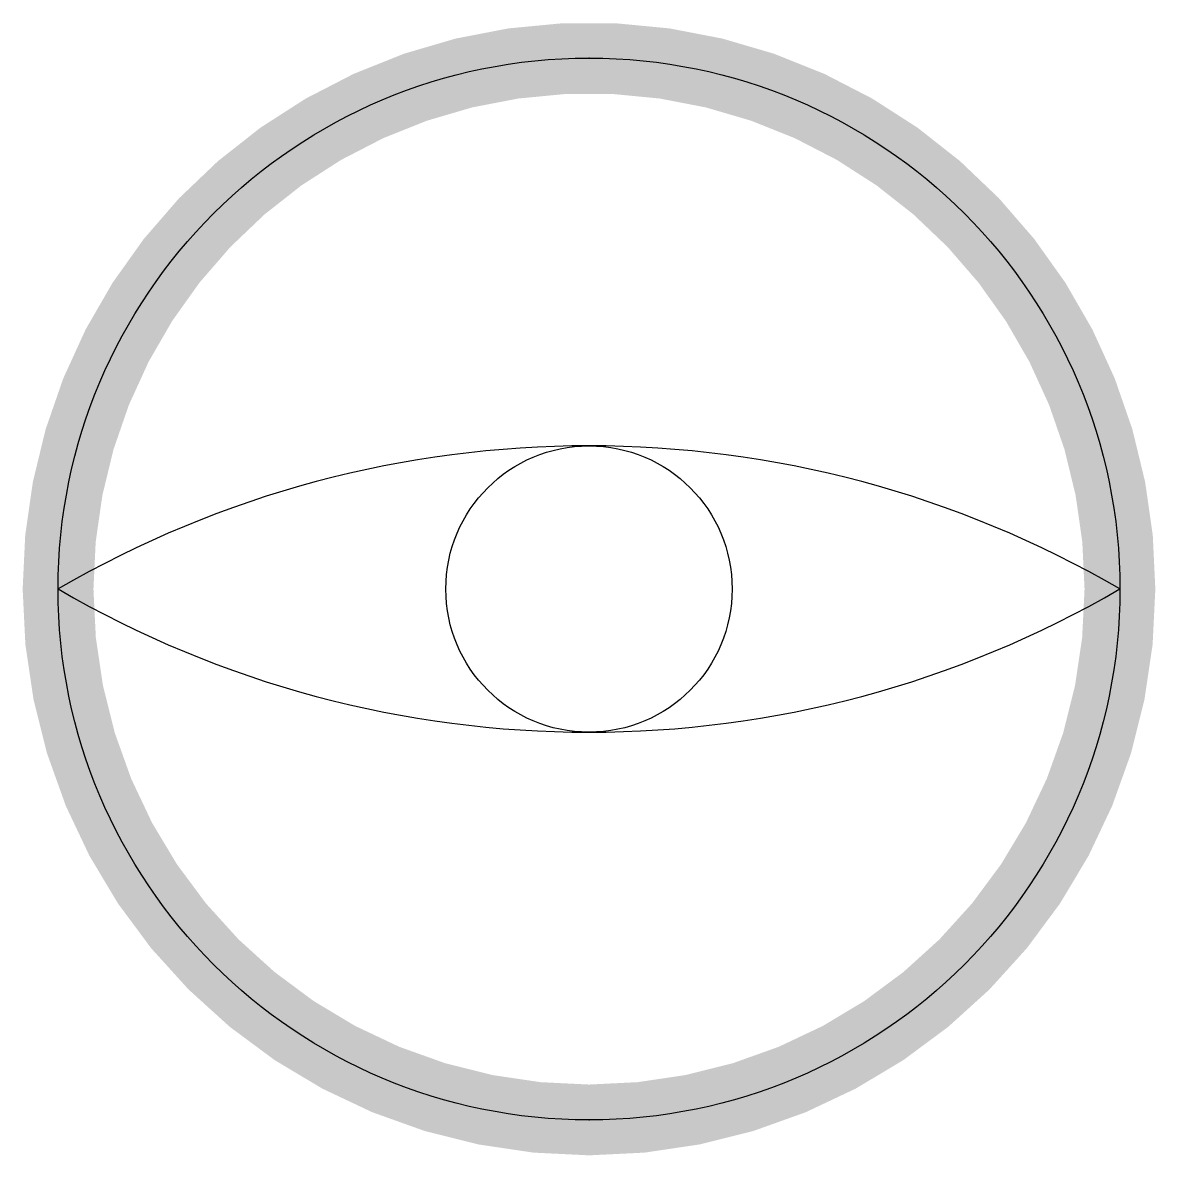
# Model space of a CAD drawing. Extents: x -160 to 160, y -160 to 160.
import ezdxf
from ezdxf.enums import TextEntityAlignment as Align

# ---------------------------------------------------------------- set-up
doc = ezdxf.new("R2010")
doc.units = 0
doc.header["$LTSCALE"] = 1000
doc.header["$MEASUREMENT"] = 0
doc.layers.add('EQUIP-安防', color=3, linetype='Continuous')
doc.styles.add('_TEL_DIM', font='SIMPLEX', dxfattribs={"width": 0.8, "height": 3.5, "bigfont": 'HZTXT'})

# ---------------------------------------------------------------- blocks, each defined once
blk = doc.blocks.new('$equip$00002616')
at = {"layer": 'EQUIP-安防', "color": 3, "const_width": 0.04}
blk.add_lwpolyline([(-0.3000000000029104, -1.818989403545856e-12, 0.999999999994556), (0.3000000000029104, -5.456968210637569e-12, 1.000000000010865), (-0.3000000000029104, -5.456968210637569e-12, 0.7365272809693024)], format="xyb", dxfattribs=at)
at = {"layer": 'EQUIP-安防', "color": 3}
for centre, radius in [((0, -1.818989403545856e-12), 0.3000000000001062), ((-7.499998901039362e-06, -9.999997928389348e-06), 0.08089255171852708)]:
    blk.add_circle(centre, radius, dxfattribs=at)
for centre, radius, start, end in [((0, -0.5159209927351185), 0.5968035445028788, 59.82266765613036, 120.1773323438697), ((0, 0.5157734568983869), 0.596676008267415, 239.8155458990836, 300.1844541009164)]:
    blk.add_arc(centre, radius, start, end, dxfattribs=at)
for p in [(0, 0.3000000000083674), (-0.29999999921165, 4.456524038687348e-10), (0.3000000000010914, -4.492903826758265e-10), (0, -0.3000000000010914)]:
    blk.add_point(p, dxfattribs=at)
at = {"layer": 'EQUIP-安防', "color": 3, "style": '_TEL_DIM', "flags": 1}
blk.add_attdef('A', text='', height=2.5e-05, dxfattribs=at).set_placement((0, 1.818989403545856e-12), align=Align.MIDDLE_CENTER)

msp = doc.modelspace()

# ---------------------------------------------------------------- block references
at = {"layer": 'EQUIP-安防', "xscale": 500, "yscale": 500, "zscale": 500}
msp.add_blockref('$equip$00002616', (0, 0), dxfattribs=at)

doc.saveas('drawing.dxf')
